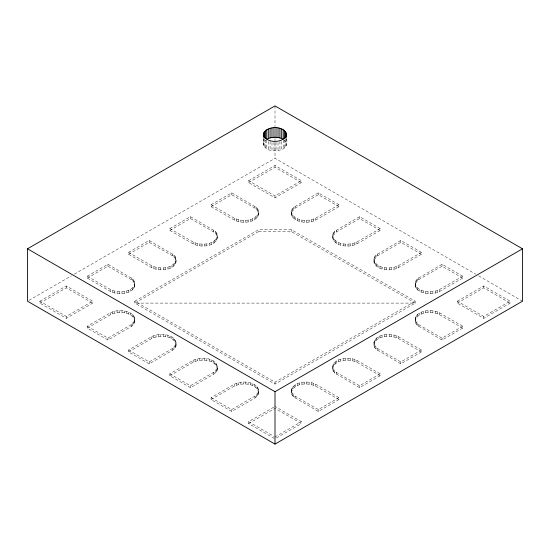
<?xml version="1.0" encoding="UTF-8"?>
<svg xmlns="http://www.w3.org/2000/svg" width="550" height="550" viewBox="0 0 550 550"><rect width="100%" height="100%" fill="white"/><g stroke="black" fill="none" stroke-linecap="round" stroke-linejoin="round"><path stroke-width="0.41" stroke-dasharray="2.75 2.06" d="M286.626 138.662C287.623 143.048 286.468 148.184 281.689 149.531C278.616 150.721 275.234 150.982 271.982 150.521C266.942 150.645 259.909 144.526 265.444 140.154M134.812 286.192L134.551 281.476L132.701 278.871L107.938 264.282L87.312 276.189L87.312 278.094L110.612 291.548C118.498 295.591 135.403 294.573 134.881 282.879M176.062 262.377L175.801 257.661L173.951 255.056L149.188 240.467L128.562 252.374L128.562 254.279L151.862 267.733C159.748 271.776 176.653 270.758 176.131 259.057M217.312 238.562L217.051 233.846L215.201 231.241L190.438 216.652L169.812 228.559L169.812 230.464L193.112 243.918C200.998 247.961 217.903 246.943 217.381 235.242M258.562 214.748L258.301 210.031L256.451 207.426L231.688 192.837L211.062 204.744L211.062 206.649L234.362 220.103C242.248 224.146 259.153 223.128 258.631 211.427M291.438 389.551L291.699 394.274L293.549 396.88L318.312 411.462L338.938 399.554L338.938 397.65L315.638 384.196C307.505 379.782 289.025 381.652 291.699 394.274M291.369 392.872C293.253 382.697 308.007 382.47 315.638 386.1L338.938 399.554M332.688 365.736L332.949 370.453L334.799 373.065L359.562 387.647L380.188 375.739L380.188 373.835L356.888 360.381C348.755 355.967 330.275 357.837 332.949 370.453M332.619 369.057C334.503 358.882 349.257 358.655 356.888 362.285L380.188 375.739M373.938 341.921L374.199 346.637L376.049 349.25L400.812 363.832L421.438 351.924L421.438 350.02L398.138 336.566C390.005 332.152 371.525 334.022 374.199 346.637M373.869 345.242C375.753 335.067 390.507 334.84 398.138 338.47L421.438 351.924M415.188 318.106L415.449 322.822L417.299 325.428L442.062 340.017L462.688 328.109L462.688 326.205L439.388 312.751C431.255 308.337 412.775 310.207 415.449 322.822M415.119 321.427C417.003 311.252 431.757 311.025 439.388 314.655L462.688 328.109M134.551 322.822C137.218 310.303 118.752 308.268 110.612 312.751L87.312 326.205L87.312 328.109L107.938 340.017L131.237 326.562L134.551 322.822L134.881 319.522M175.801 346.637C178.468 334.118 160.002 332.083 151.862 336.566L128.562 350.02L128.562 351.924L149.188 363.832L172.487 350.377L175.801 346.637L176.131 343.337M217.051 370.453C219.718 357.933 201.252 355.898 193.112 360.381L169.812 373.835L169.812 375.739L190.438 387.647L213.737 374.192L217.051 370.453L217.381 367.152M291.438 214.748L291.699 210.031L293.549 207.426L318.312 192.837L338.938 204.744L338.938 206.649L315.638 220.103C307.498 224.586 289.032 222.551 291.699 210.031M258.301 394.274C260.968 381.755 242.502 379.713 234.362 384.196L211.062 397.65L211.062 399.554L231.688 411.462L254.987 398.007L258.301 394.274L258.631 390.967M332.688 238.562L332.949 233.846L334.799 231.241L359.562 216.652L380.188 228.559L380.188 230.464L356.888 243.918C348.748 248.401 330.282 246.366 332.949 233.846M373.938 262.377L374.199 257.661L376.049 255.056L400.812 240.467L421.438 252.374L421.438 254.279L398.138 267.733C389.998 272.216 371.532 270.181 374.199 257.661M415.188 286.192L415.449 281.476L417.299 278.871L442.062 264.282L462.688 276.189L462.688 278.094L439.388 291.548C431.248 296.031 412.782 293.996 415.449 281.476M87.312 276.189L110.612 289.644C118.25 293.109 130.948 293.054 134.812 284.288M128.562 252.374L151.862 265.829C159.5 269.294 172.198 269.239 176.062 260.473M169.812 228.559L193.112 242.014C200.75 245.479 213.448 245.424 217.312 236.658M211.062 204.744L234.362 218.199C242 221.664 254.698 221.609 258.562 212.843M87.312 326.205L107.938 338.113L131.237 324.658L134.551 320.918M128.562 350.02L149.188 361.928L172.487 348.473L175.801 344.733M291.699 211.936L295.013 208.196L318.312 194.741L338.938 206.649M169.812 373.835L190.438 385.743L213.737 372.288L217.051 368.548M332.949 235.751L336.263 232.011L359.562 218.556L380.188 230.464M211.062 397.65L231.688 409.558L254.987 396.103L258.301 392.363M374.199 259.566L377.513 255.826L400.812 242.371L421.438 254.279M415.449 283.381L418.763 279.641L442.062 266.186L462.688 278.094M28.985 300.341L71.349 275.88M74.326 274.161L275 158.304L475.674 274.161M39.875 301.201L66.275 285.959L92.675 301.201L92.675 303.105L66.275 318.347L39.875 303.105L39.875 301.201L66.275 316.442L92.675 301.201M248.6 180.689L275 165.447L301.4 180.689L301.4 182.593L275 197.835L248.6 182.593L248.6 180.689L275 195.931L301.4 180.689M39.875 303.105L66.275 287.863L92.675 303.105M248.6 182.593L275 167.351L301.4 182.593M87.312 278.094L107.938 266.186L131.237 279.641L133.815 282.033L134.881 284.783M128.562 254.279L149.188 242.371L172.487 255.826L175.065 258.218L176.131 260.968M169.812 230.464L190.438 218.556L213.737 232.011L216.315 234.403L217.381 237.153M211.062 206.649L231.688 194.741L254.987 208.196L257.565 210.588L258.631 213.331M87.312 328.109L110.612 314.655C118.243 311.025 132.997 311.252 134.881 321.427M134.75 301.201L258.5 229.749L291.5 229.749L415.25 301.201L415.25 303.105L275 384.072L134.75 303.105L134.75 301.201L275 382.168L415.25 301.201M258.5 231.653L134.75 303.105L415.25 303.105L291.5 231.653L258.5 231.653L258.5 229.749M291.369 211.427C293.253 221.602 308.007 221.829 315.638 218.199L338.938 204.744M128.562 351.924L151.862 338.47C159.493 334.84 174.247 335.067 176.131 345.242M332.619 235.242C334.503 245.417 349.257 245.644 356.888 242.014L380.188 228.559M169.812 375.739L193.112 362.285C200.743 358.655 215.497 358.882 217.381 369.057M373.869 259.057C375.753 269.232 390.507 269.459 398.138 265.829L421.438 252.374M211.062 399.554L234.362 386.1C241.993 382.47 256.747 382.697 258.631 392.872M415.119 282.879C417.003 293.047 431.757 293.274 439.388 289.644L462.688 276.189M274.264 438.426L248.6 423.61L248.6 421.706L274.264 406.883M457.325 301.201L483.725 285.959L510.125 301.201L510.125 303.105L483.725 318.347L457.325 303.105L457.325 301.201L483.725 316.442L510.125 301.201M248.6 423.61L275 408.368L301.4 423.61L301.4 421.706L275 406.464M457.325 303.105L483.725 287.863L510.125 303.105M291.699 392.363L295.013 396.103L318.312 409.558L338.938 397.65M332.949 368.548L336.263 372.288L359.562 385.743L380.188 373.835M374.199 344.733L377.513 348.473L400.812 361.928L421.438 350.02M415.449 320.918L418.763 324.658L442.062 338.113L462.688 326.205M275 436.947L301.4 421.706M276.464 438.006L301.4 423.61M478.651 275.88L522.5 301.201M248.6 421.706L274.264 436.521M284.556 140.154L286.626 143.426M483.725 285.959L483.725 287.863M483.725 316.442L483.725 318.347M442.062 264.282L442.062 266.186M442.062 338.113L442.062 340.017M439.388 289.644L439.388 291.548M439.388 312.751L439.388 314.655M437.422 290.489L437.422 292.394M437.422 311.905L437.422 313.809M435.243 291.129L435.243 293.033M435.243 311.266L435.243 313.17M432.912 291.555L432.912 293.459M432.912 310.839L432.912 312.744M430.485 291.748L430.485 293.652M430.485 310.647L430.485 312.551M428.038 291.706L428.038 293.611M428.038 310.688L428.038 312.593M425.638 291.424L425.638 293.329M425.638 310.97L425.638 312.874M423.356 290.923L423.356 292.827M423.356 311.472L423.356 313.376M421.245 290.201L421.245 292.105M421.245 312.194L421.245 314.098M419.375 289.286L419.375 291.197M419.375 313.108L419.375 315.012M418.763 277.736L418.763 279.641M418.763 324.658L418.763 326.562M417.794 288.207L417.794 290.118M417.794 314.188L417.794 316.092M417.299 278.871L417.299 280.775M417.299 323.524L417.299 325.428M416.549 286.99L416.549 288.901M416.549 315.404L416.549 317.309M416.185 280.129L416.185 282.033M416.185 322.266L416.185 324.17M415.676 285.677L415.676 287.581M415.676 316.724L415.676 318.629M400.812 240.467L400.812 242.371M400.812 361.928L400.812 363.832M398.138 265.829L398.138 267.733M398.138 336.566L398.138 338.47M396.172 266.674L396.172 268.579M396.172 335.72L396.172 337.631M393.993 267.314L393.993 269.218M393.993 335.081L393.993 336.985M391.662 267.74L391.662 269.644M391.662 334.654L391.662 336.559M389.235 267.933L389.235 269.837M389.235 334.462L389.235 336.366M386.788 267.891L386.788 269.796M386.788 334.503L386.788 336.407M384.388 267.609L384.388 269.514M384.388 334.785L384.388 336.689M382.106 267.107L382.106 269.012M382.106 335.287L382.106 337.191M379.995 266.386L379.995 268.29M379.995 336.009L379.995 337.913M378.125 265.471L378.125 267.382M378.125 336.923L378.125 338.827M377.513 253.921L377.513 255.826M377.513 348.473L377.513 350.377M376.544 264.392L376.544 266.303M376.544 338.002L376.544 339.907M376.049 255.056L376.049 256.96M376.049 347.339L376.049 349.25M375.299 263.175L375.299 265.086M375.299 339.219L375.299 341.124M374.935 256.314L374.935 258.218M374.935 346.081L374.935 347.985M374.426 261.855L374.426 263.766M374.426 340.539L374.426 342.444M359.562 216.652L359.562 218.556M359.562 385.743L359.562 387.647M356.888 242.014L356.888 243.918M356.888 360.381L356.888 362.285M354.922 242.859L354.922 244.764M354.922 359.535L354.922 361.446M352.743 243.499L352.743 245.403M352.743 358.896L352.743 360.8M350.412 243.925L350.412 245.829M350.412 358.469L350.412 360.374M347.985 244.117L347.985 246.022M347.985 358.277L347.985 360.181M345.538 244.076L345.538 245.981M345.538 358.318L345.538 360.223M343.138 243.794L343.138 245.699M343.138 358.6L343.138 360.504M340.856 243.292L340.856 245.197M340.856 359.102L340.856 361.013M338.745 242.571L338.745 244.475M338.745 359.824L338.745 361.728M336.875 241.656L336.875 243.561M336.875 360.738L336.875 362.643M336.263 230.106L336.263 232.011M336.263 372.288L336.263 374.192M335.294 240.577L335.294 242.481M335.294 361.817L335.294 363.722M334.799 231.241L334.799 233.145M334.799 371.154L334.799 373.065M334.049 239.36L334.049 241.264M334.049 363.034L334.049 364.939M333.685 232.499L333.685 234.403M333.685 369.896L333.685 371.807M333.176 238.04L333.176 239.951M333.176 364.354L333.176 366.259M318.312 192.837L318.312 194.741M318.312 409.558L318.312 411.462M315.638 218.199L315.638 220.103M315.638 384.196L315.638 386.1M313.672 219.044L313.672 220.949M313.672 383.357L313.672 385.261M311.493 219.684L311.493 221.588M311.493 382.711L311.493 384.615M309.162 220.11L309.162 222.014M309.162 382.284L309.162 384.189M306.735 220.303L306.735 222.207M306.735 382.092L306.735 383.996M304.288 220.261L304.288 222.166M304.288 382.133L304.288 384.044M301.888 219.979L301.888 221.884M301.888 382.415L301.888 384.319M299.606 219.478L299.606 221.382M299.606 382.917L299.606 384.828M297.495 218.756L297.495 220.66M297.495 383.639L297.495 385.543M295.625 217.841L295.625 219.746M295.625 384.553L295.625 386.457M295.013 206.291L295.013 208.196M295.013 396.103L295.013 398.007M294.044 216.762L294.044 218.666M294.044 385.632L294.044 387.537M293.549 207.426L293.549 209.33M293.549 394.976L293.549 396.88M292.799 215.545L292.799 217.449M292.799 386.849L292.799 388.754M292.435 208.684L292.435 210.588M292.435 393.711L292.435 395.622M291.926 214.225L291.926 216.129M291.926 388.169L291.926 390.074M291.5 229.749L291.5 231.653M286.268 138.614L286.268 145.757M285.574 138.786L285.574 146.864M284.556 139.941L284.556 147.881M283.25 140.044L283.25 148.775M281.689 141.591L281.689 149.531M279.929 141.384L279.929 150.123M278.018 142.581L278.018 150.521M276.018 141.989L276.018 150.728M275 105.909L275 126.527M275 138.552L275 158.304M275 165.447L275 167.351M275 195.931L275 197.835M275 382.168L275 384.072M273.982 141.989L273.982 150.728M271.982 142.581L271.982 150.521M270.071 141.384L270.071 150.123M268.311 141.591L268.311 149.531M266.75 140.044L266.75 148.775M265.444 139.941L265.444 147.881M264.426 138.786L264.426 146.864M263.732 138.614L263.732 145.757M263.374 138.662L263.374 144.602M258.562 389.551L258.562 391.456M258.301 210.031L258.301 211.936M258.074 214.225L258.074 216.129M258.074 388.169L258.074 390.074M257.565 208.684L257.565 210.588M257.565 393.711L257.565 395.622M257.201 215.545L257.201 217.449M257.201 386.849L257.201 388.754M256.451 207.426L256.451 209.33M256.451 394.976L256.451 396.88M255.956 216.762L255.956 218.666M255.956 385.632L255.956 387.537M254.987 206.291L254.987 208.196M254.987 396.103L254.987 398.007M254.375 217.841L254.375 219.746M254.375 384.553L254.375 386.457M252.505 218.756L252.505 220.66M252.505 383.639L252.505 385.543M250.394 219.478L250.394 221.382M250.394 382.917L250.394 384.828M248.112 219.979L248.112 221.884M248.112 382.415L248.112 384.319M245.712 220.261L245.712 222.166M245.712 382.133L245.712 384.044M243.265 220.303L243.265 222.207M243.265 382.092L243.265 383.996M240.838 220.11L240.838 222.014M240.838 382.284L240.838 384.189M238.508 219.684L238.508 221.588M238.508 382.711L238.508 384.615M236.328 219.044L236.328 220.949M236.328 383.357L236.328 385.261M234.362 218.199L234.362 220.103M234.362 384.196L234.362 386.1M231.688 192.837L231.688 194.741M231.688 409.558L231.688 411.462M217.312 365.736L217.312 367.641M217.051 233.846L217.051 235.751M216.824 238.04L216.824 239.951M216.824 364.354L216.824 366.259M216.315 232.499L216.315 234.403M216.315 369.896L216.315 371.807M215.951 239.36L215.951 241.264M215.951 363.034L215.951 364.939M215.201 231.241L215.201 233.145M215.201 371.154L215.201 373.065M214.706 240.577L214.706 242.481M214.706 361.817L214.706 363.722M213.737 230.106L213.737 232.011M213.737 372.288L213.737 374.192M213.125 241.656L213.125 243.561M213.125 360.738L213.125 362.643M211.255 242.571L211.255 244.475M211.255 359.824L211.255 361.728M209.144 243.292L209.144 245.197M209.144 359.102L209.144 361.013M206.862 243.794L206.862 245.699M206.862 358.6L206.862 360.504M204.462 244.076L204.462 245.981M204.462 358.318L204.462 360.223M202.015 244.117L202.015 246.022M202.015 358.277L202.015 360.181M199.588 243.925L199.588 245.829M199.588 358.469L199.588 360.374M197.258 243.499L197.258 245.403M197.258 358.896L197.258 360.8M195.078 242.859L195.078 244.764M195.078 359.535L195.078 361.446M193.112 242.014L193.112 243.918M193.112 360.381L193.112 362.285M190.438 216.652L190.438 218.556M190.438 385.743L190.438 387.647M176.062 341.921L176.062 343.826M175.801 257.661L175.801 259.566M175.574 261.855L175.574 263.766M175.574 340.539L175.574 342.444M175.065 256.314L175.065 258.218M175.065 346.081L175.065 347.985M174.701 263.175L174.701 265.086M174.701 339.219L174.701 341.124M173.951 255.056L173.951 256.96M173.951 347.339L173.951 349.25M173.456 264.392L173.456 266.303M173.456 338.002L173.456 339.907M172.487 253.921L172.487 255.826M172.487 348.473L172.487 350.377M171.875 265.471L171.875 267.382M171.875 336.923L171.875 338.827M170.005 266.386L170.005 268.29M170.005 336.009L170.005 337.913M167.894 267.107L167.894 269.012M167.894 335.287L167.894 337.191M165.612 267.609L165.612 269.514M165.612 334.785L165.612 336.689M163.213 267.891L163.213 269.796M163.213 334.503L163.213 336.407M160.765 267.933L160.765 269.837M160.765 334.462L160.765 336.366M158.338 267.74L158.338 269.644M158.338 334.654L158.338 336.559M156.007 267.314L156.007 269.218M156.007 335.081L156.007 336.985M153.828 266.674L153.828 268.579M153.828 335.72L153.828 337.631M151.862 265.829L151.862 267.733M151.862 336.566L151.862 338.47M149.188 240.467L149.188 242.371M149.188 361.928L149.188 363.832M134.812 318.106L134.812 320.011M134.551 281.476L134.551 283.381M134.324 285.677L134.324 287.581M134.324 316.724L134.324 318.629M133.815 280.129L133.815 282.033M133.815 322.266L133.815 324.17M133.451 286.99L133.451 288.901M133.451 315.404L133.451 317.309M132.701 278.871L132.701 280.775M132.701 323.524L132.701 325.428M132.206 288.207L132.206 290.118M132.206 314.188L132.206 316.092M131.237 277.736L131.237 279.641M131.237 324.658L131.237 326.562M130.625 289.286L130.625 291.197M130.625 313.108L130.625 315.012M128.755 290.201L128.755 292.105M128.755 312.194L128.755 314.098M126.644 290.923L126.644 292.827M126.644 311.472L126.644 313.376M124.362 291.424L124.362 293.329M124.362 310.97L124.362 312.874M121.963 291.706L121.963 293.611M121.963 310.688L121.963 312.593M119.515 291.748L119.515 293.652M119.515 310.647L119.515 312.551M117.088 291.555L117.088 293.459M117.088 310.839L117.088 312.744M114.757 291.129L114.757 293.033M114.757 311.266L114.757 313.17M112.578 290.489L112.578 292.394M112.578 311.905L112.578 313.809M110.612 289.644L110.612 291.548M110.612 312.751L110.612 314.655M107.938 264.282L107.938 266.186M107.938 338.113L107.938 340.017M66.275 285.959L66.275 287.863M66.275 316.442L66.275 318.347"/><path stroke-width="0.82" d="M286.626 136.661C287.21 125.379 266.887 124.733 263.374 133.904C265.045 143.674 283.161 143.77 286.626 135.073M27.5 248.799L275 105.909L522.5 248.799L522.5 301.201L275 444.091L27.5 301.201L27.5 248.799L275 391.696L522.5 248.799M283.25 129.724L283.25 139.253C278.204 136.613 271.796 136.613 266.75 139.253L266.75 129.724M286.268 132.743L286.268 137.507M285.574 131.642L285.574 137.995M284.556 130.625L284.556 138.566M281.689 128.968L281.689 138.497M279.929 128.384L279.929 137.912M278.018 127.985L278.018 137.507M276.018 127.779L276.018 137.308M275 391.696L275 444.091M273.982 127.779L273.982 137.308M271.982 127.985L271.982 137.507M270.071 128.384L270.071 137.912M268.311 128.968L268.311 138.497M265.444 130.625L265.444 138.566M264.426 131.642L264.426 137.995M263.732 132.743L263.732 137.507M263.374 133.904L263.374 136.661"/></g></svg>
